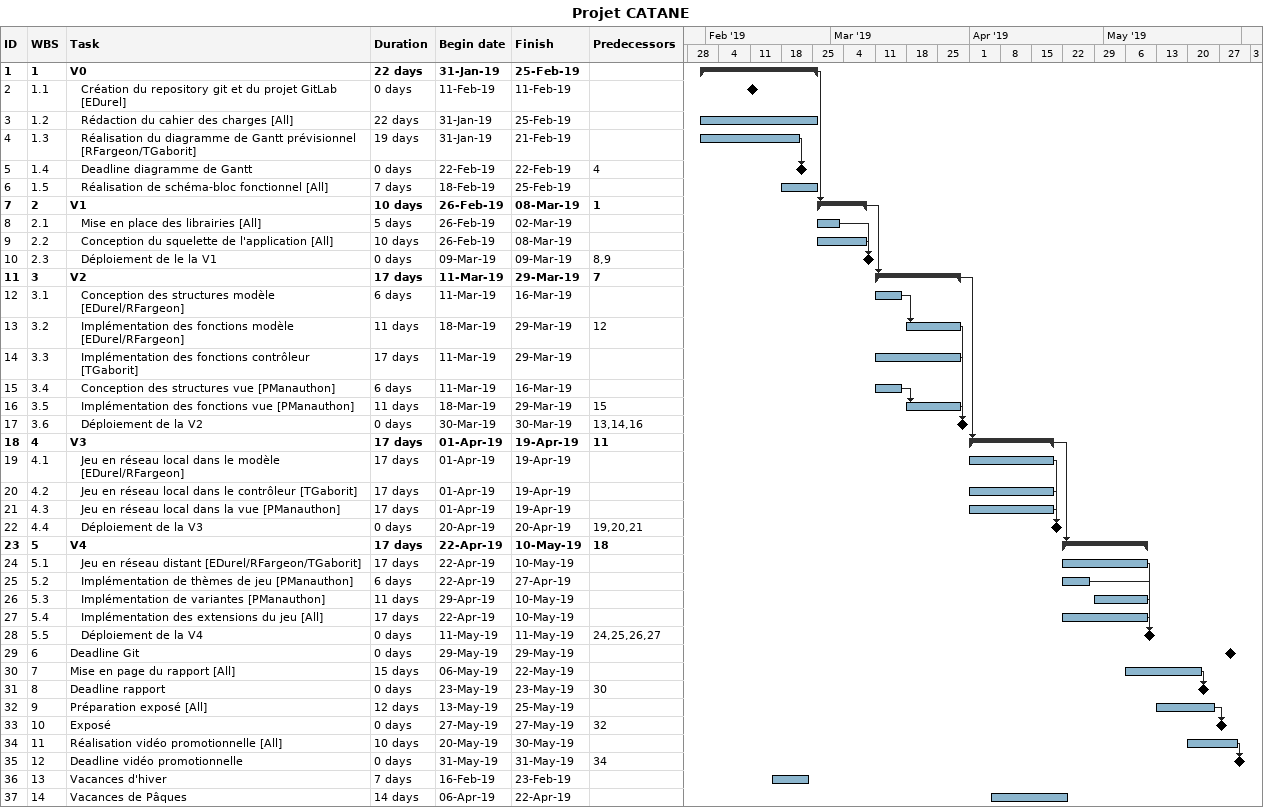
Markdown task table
Projet CATANE

| ID | WBS | Task | Duration | Start | Finish | Predecessors |
|---|---|---|---|---|---|---|
| 1 | 1 | **V0** | 22d | 2019-01-31 | 2019-02-25 |  |
| 2 | 1.1 | Création du repository git et du projet GitLab [EDurel] | 0d | 2019-02-11 | 2019-02-11 |  |
| 3 | 1.2 | Rédaction du cahier des charges [All] | 22d | 2019-01-31 | 2019-02-25 |  |
| 4 | 1.3 | Réalisation du diagramme de Gantt prévisionnel [RFargeon/TGaborit] | 19d | 2019-01-31 | 2019-02-21 |  |
| 5 | 1.4 | Deadline diagramme de Gantt | 0d | 2019-02-22 | 2019-02-22 | 4 |
| 6 | 1.5 | Réalisation de schéma-bloc fonctionnel [All] | 7d | 2019-02-18 | 2019-02-25 |  |
| 7 | 2 | **V1** | 10d | 2019-02-26 | 2019-03-08 | 1 |
| 8 | 2.1 | Mise en place des librairies [All] | 5d | 2019-02-26 | 2019-03-02 |  |
| 9 | 2.2 | Conception du squelette de l'application [All] | 10d | 2019-02-26 | 2019-03-08 |  |
| 10 | 2.3 | Déploiement de le la V1 | 0d | 2019-03-09 | 2019-03-09 | 8, 9 |
| 11 | 3 | **V2** | 17d | 2019-03-11 | 2019-03-29 | 7 |
| 12 | 3.1 | Conception des structures modèle [EDurel/RFargeon] | 6d | 2019-03-11 | 2019-03-16 |  |
| 13 | 3.2 | Implémentation des fonctions modèle [EDurel/RFargeon] | 11d | 2019-03-18 | 2019-03-29 | 12 |
| 14 | 3.3 | Implémentation des fonctions contrôleur [TGaborit] | 17d | 2019-03-11 | 2019-03-29 |  |
| 15 | 3.4 | Conception des structures vue [PManauthon] | 6d | 2019-03-11 | 2019-03-16 |  |
| 16 | 3.5 | Implémentation des fonctions vue [PManauthon] | 11d | 2019-03-18 | 2019-03-29 | 15 |
| 17 | 3.6 | Déploiement de la V2 | 0d | 2019-03-30 | 2019-03-30 | 13, 14, 16 |
| 18 | 4 | **V3** | 17d | 2019-04-01 | 2019-04-19 | 11 |
| 19 | 4.1 | Jeu en réseau local dans le modèle [EDurel/RFargeon] | 17d | 2019-04-01 | 2019-04-19 |  |
| 20 | 4.2 | Jeu en réseau local dans le contrôleur [TGaborit] | 17d | 2019-04-01 | 2019-04-19 |  |
| 21 | 4.3 | Jeu en réseau local dans la vue [PManauthon] | 17d | 2019-04-01 | 2019-04-19 |  |
| 22 | 4.4 | Déploiement de la V3 | 0d | 2019-04-20 | 2019-04-20 | 19, 20, 21 |
| 23 | 5 | **V4** | 17d | 2019-04-22 | 2019-05-10 | 18 |
| 24 | 5.1 | Jeu en réseau distant [EDurel/RFargeon/TGaborit] | 17d | 2019-04-22 | 2019-05-10 |  |
| 25 | 5.2 | Implémentation de thèmes de jeu [PManauthon] | 6d | 2019-04-22 | 2019-04-27 |  |
| 26 | 5.3 | Implémentation de variantes [PManauthon] | 11d | 2019-04-29 | 2019-05-10 |  |
| 27 | 5.4 | Implémentation des extensions du jeu [All] | 17d | 2019-04-22 | 2019-05-10 |  |
| 28 | 5.5 | Déploiement de la V4 | 0d | 2019-05-11 | 2019-05-11 | 24, 25, 26, 27 |
| 29 | 6 | Deadline Git | 0d | 2019-05-29 | 2019-05-29 |  |
| 30 | 7 | Mise en page du rapport [All] | 15d | 2019-05-06 | 2019-05-22 |  |
| 31 | 8 | Deadline rapport | 0d | 2019-05-23 | 2019-05-23 | 30 |
| 32 | 9 | Préparation exposé [All] | 12d | 2019-05-13 | 2019-05-25 |  |
| 33 | 10 | Exposé | 0d | 2019-05-27 | 2019-05-27 | 32 |
| 34 | 11 | Réalisation vidéo promotionnelle [All] | 10d | 2019-05-20 | 2019-05-30 |  |
| 35 | 12 | Deadline vidéo promotionnelle | 0d | 2019-05-31 | 2019-05-31 | 34 |
| 36 | 13 | Vacances d'hiver | 7d | 2019-02-16 | 2019-02-23 |  |
| 37 | 14 | Vacances de Pâques | 14d | 2019-04-06 | 2019-04-22 |  |
